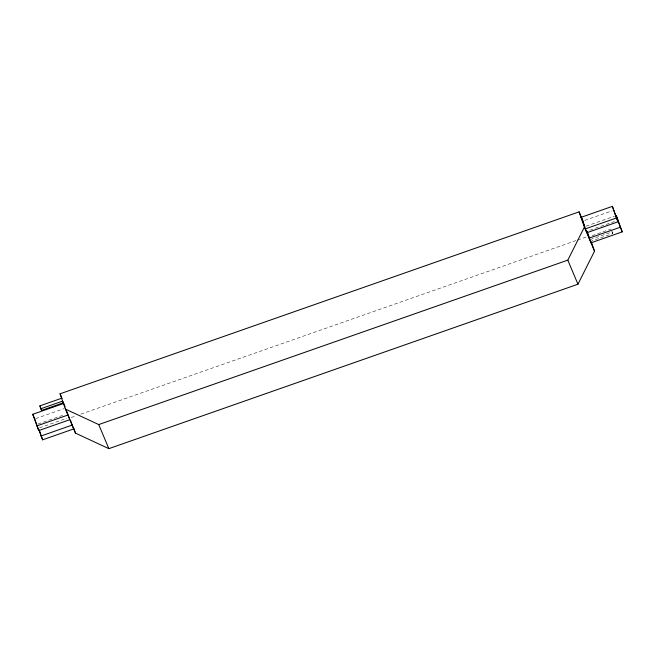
<?xml version="1.0" encoding="UTF-8"?>
<svg xmlns="http://www.w3.org/2000/svg" width="655" height="655" viewBox="0 0 655 655"><rect width="100%" height="100%" fill="white"/><g stroke="black" fill="none" stroke-linecap="round" stroke-linejoin="round"><path stroke-width="0.49" stroke-dasharray="3.27 2.46" d="M584.702 220.424L612.097 210.82M35.648 418.61L63.985 408.679M586.045 226.18L614.374 216.248M589.885 230.159L614.439 221.554M37.933 424.031L64.378 414.762M39.529 427.846L66.925 418.242M71.166 417.546L75.988 415.851M80.811 414.165L576.695 240.328M577.661 239.992L587.306 236.611M592.128 235.669L611.074 229.029M590.278 239.517L612.057 231.878L612.769 233.565L591.932 240.868M611.778 230.716L612.769 233.565"/><path stroke-width="0.98" d="M65.353 409.056L98.725 424.571L567.819 260.133L584.391 227.113L579.11 211.86L60.072 393.802L65.353 409.056L75.481 433.135L108.853 448.65L577.947 284.213L594.519 251.192L591.219 241.654M40.888 408.728L62.667 401.089L63.379 402.776L41.601 410.415L40.888 408.728L39.898 405.871L61.685 398.24M581.214 217.28L612.384 206.35L618.017 221.799L586.847 232.73L581.214 217.28L582.491 220.326M66.09 409.645L69.905 419.658L38.735 430.581L32.75 414.296L63.92 403.374M585.242 228.914L616.412 217.992L618.017 221.799M36.778 425.938L67.948 415.016M589.132 238.15L620.293 227.228L622.25 231.87L591.08 242.792L586.954 231.886M41.019 436.009L72.181 425.079L73.786 428.894L42.616 439.816L38.841 429.737M579.11 211.86L583.392 222.045M584.391 227.113L594.519 251.192M567.819 260.133L577.947 284.213M98.725 424.571L108.853 448.65M60.072 393.802L62.02 398.436M39.898 405.871L41.601 410.415M32.75 414.296L34.314 418.013M622.25 231.87L616.265 215.585L620.293 227.228M612.384 206.35L616.412 217.992M587.052 231.149L589.222 237.421M582.819 221.087L584.678 226.458M73.827 428.37L75.481 433.135M70.634 420.6L72.181 425.079M64.231 404.266L65.156 406.96M39.21 429.967L42.616 439.816M34.707 418.938L38.735 430.581"/></g></svg>
